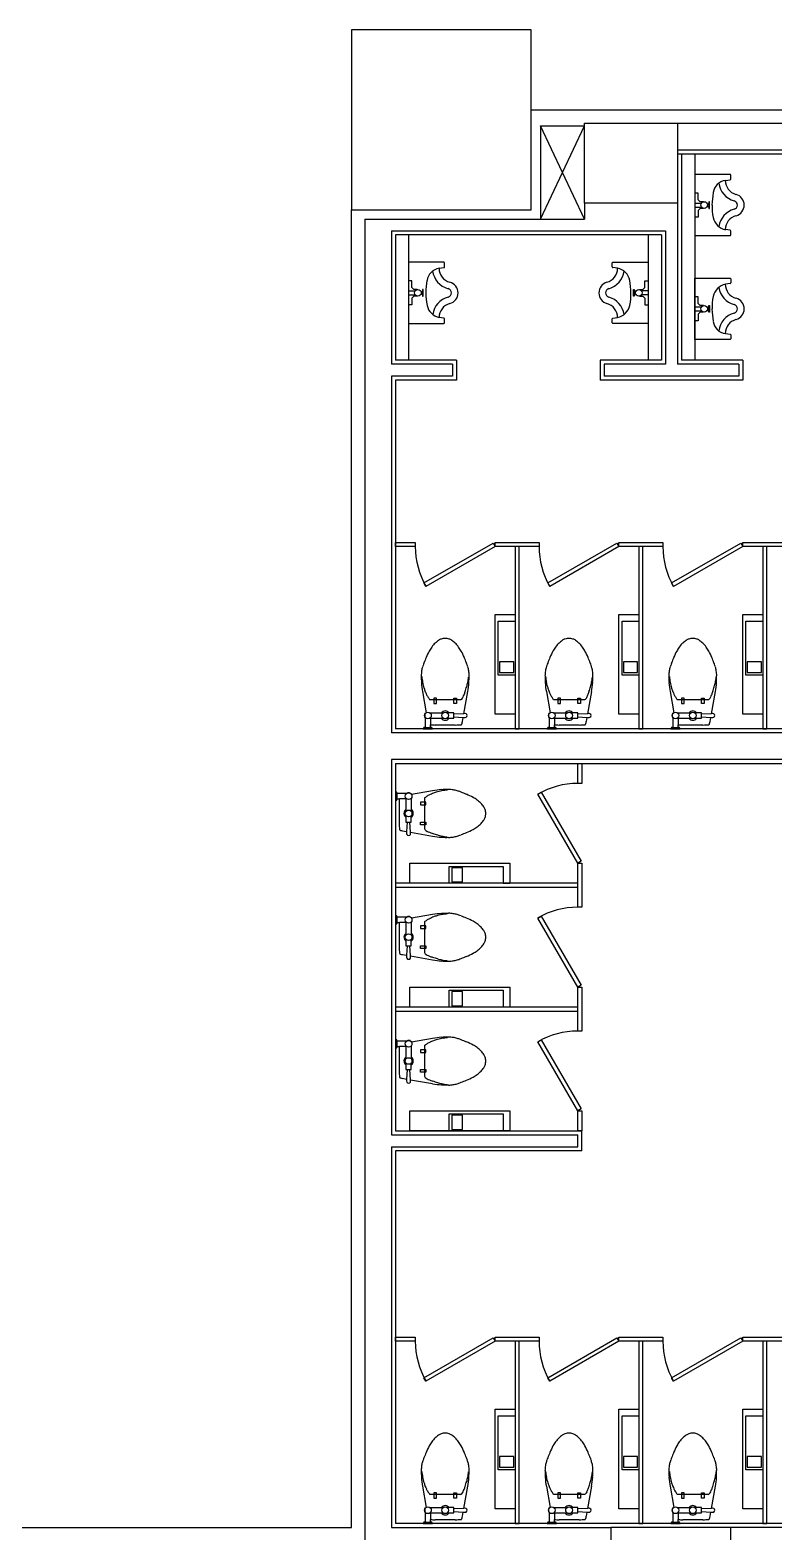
# Model space of a CAD drawing. Header units: millimetres. Extents: x -7718 to 421089, y 87466 to 341395.
# Drawn here: x 118739 to 124328, y 171126 to 182409 of the extents above; entities that cross this region are included whole.
import ezdxf

# ---------------------------------------------------------------- set-up
doc = ezdxf.new("R2010")
doc.units = ezdxf.units.MM
doc.header["$LTSCALE"] = 200
doc.header["$MEASUREMENT"] = 0
doc.layers.add('e-plan', color=9, linetype='CONTINUOUS')

msp = doc.modelspace()

# ---------------------------------------------------------------- linework, layer by layer
at = {"layer": 'e-plan'}
for p, q in [((121153, 182409), (121153, 181059)), ((122503, 182409), (121153, 182409)), ((122503, 181059), (122503, 182409)), ((122503, 181809), (132113, 181809)), ((122573, 181689), (122903, 181689)), ((122573, 181689), (122573, 180989)), ((122573, 180989), (122903, 181689)), ((122903, 180989), (122573, 181689)), ((123603, 181709), (130423, 181709)), ((123603, 181509), (125783, 181509)), ((123603, 181479), (125753, 181479)), ((123633, 181479), (123633, 179929)), ((123733, 181324), (123733, 180864)), ((123998, 181324), (123733, 181324)), ((124003, 181289), (124003, 181319)), ((123963, 181279), (123998, 181284)), ((122903, 181109), (122903, 180989)), ((123603, 181109), (123603, 179899)), ((123758, 181184), (123733, 181184)), ((123733, 181109), (123783, 181109)), ((123758, 181134), (123758, 181184)), ((123773, 181119), (123758, 181134)), ((123798, 181119), (123773, 181119)), ((123828, 181104), (123838, 181104)), ((123843, 181119), (123838, 181119)), ((123838, 181119), (123838, 181069)), ((123843, 181069), (123843, 181119)), ((121153, 171159), (121153, 181059)), ((121153, 181059), (122503, 181059)), ((121253, 180989), (121253, 170959)), ((121253, 180989), (122903, 180989)), ((123733, 181079), (123783, 181079)), ((123758, 181004), (123733, 181004)), ((123773, 181069), (123758, 181054)), ((123758, 181054), (123758, 181004)), ((123798, 181069), (123773, 181069)), ((123828, 181084), (123838, 181084)), ((123838, 181069), (123843, 181069)), ((121453, 180899), (121453, 179899)), ((121453, 180899), (123513, 180899)), ((121483, 180869), (121483, 179929)), ((123483, 180869), (121483, 180869)), ((123483, 180869), (123483, 179929)), ((123513, 180899), (123513, 179899)), ((123733, 180864), (123998, 180864)), ((123998, 180904), (123963, 180909)), ((124003, 180869), (124003, 180899)), ((121583, 180664), (121583, 180204)), ((121848, 180664), (121583, 180664)), ((121853, 180629), (121853, 180659)), ((123113, 180629), (123113, 180659)), ((123118, 180664), (123383, 180664)), ((123383, 180664), (123383, 180204)), ((121608, 180524), (121583, 180524)), ((121608, 180474), (121608, 180524)), ((121813, 180619), (121848, 180624)), ((123153, 180619), (123118, 180624)), ((123358, 180474), (123358, 180524)), ((123358, 180524), (123383, 180524)), ((123733, 180084), (123733, 180544)), ((123733, 180544), (123998, 180544)), ((124003, 180539), (124003, 180509)), ((121583, 180449), (121633, 180449)), ((121583, 180419), (121633, 180419)), ((121623, 180459), (121608, 180474)), ((121623, 180409), (121608, 180394)), ((121648, 180459), (121623, 180459)), ((121648, 180409), (121623, 180409)), ((121678, 180444), (121688, 180444)), ((121678, 180424), (121688, 180424)), ((121693, 180459), (121688, 180459)), ((121688, 180459), (121688, 180409)), ((121688, 180409), (121693, 180409)), ((121693, 180409), (121693, 180459)), ((123273, 180409), (123273, 180459)), ((123273, 180459), (123278, 180459)), ((123278, 180409), (123273, 180409)), ((123278, 180459), (123278, 180409)), ((123288, 180444), (123278, 180444)), ((123288, 180424), (123278, 180424)), ((123318, 180459), (123343, 180459)), ((123318, 180409), (123343, 180409)), ((123383, 180449), (123333, 180449)), ((123383, 180419), (123333, 180419)), ((123343, 180459), (123358, 180474)), ((123343, 180409), (123358, 180394)), ((123998, 180504), (123963, 180499)), ((121608, 180344), (121583, 180344)), ((121608, 180394), (121608, 180344)), ((123358, 180394), (123358, 180344)), ((123358, 180344), (123383, 180344)), ((123758, 180404), (123733, 180404)), ((123733, 180329), (123783, 180329)), ((123733, 180299), (123783, 180299)), ((123758, 180354), (123758, 180404)), ((123773, 180339), (123758, 180354)), ((123798, 180339), (123773, 180339)), ((123828, 180324), (123838, 180324)), ((123828, 180304), (123838, 180304)), ((123838, 180339), (123843, 180339)), ((123838, 180289), (123838, 180339)), ((123843, 180339), (123843, 180289)), ((121583, 180204), (121848, 180204)), ((121848, 180244), (121813, 180249)), ((121853, 180209), (121853, 180239)), ((123113, 180209), (123113, 180239)), ((123118, 180244), (123153, 180249)), ((123383, 180204), (123118, 180204)), ((123758, 180224), (123733, 180224)), ((123773, 180289), (123758, 180274)), ((123758, 180274), (123758, 180224)), ((123798, 180289), (123773, 180289)), ((123843, 180289), (123838, 180289)), ((123998, 180084), (123733, 180084)), ((123963, 180129), (123998, 180124)), ((124003, 180119), (124003, 180089)), ((121913, 179899), (121453, 179899)), ((121943, 179929), (121483, 179929)), ((121913, 179899), (121913, 179809)), ((121943, 179929), (121943, 179779)), ((123483, 179929), (123023, 179929)), ((123023, 179929), (123023, 179779)), ((123513, 179899), (123053, 179899)), ((123053, 179899), (123053, 179809)), ((124063, 179899), (123603, 179899)), ((124093, 179929), (123633, 179929)), ((124063, 179899), (124063, 179809)), ((124093, 179929), (124093, 179779)), ((121453, 179809), (121453, 177129)), ((121913, 179809), (121453, 179809)), ((121483, 179779), (121483, 177159)), ((121943, 179779), (121483, 179779)), ((124093, 179779), (123023, 179779)), ((124063, 179809), (123053, 179809)), ((121483, 178529), (121483, 178559)), ((121483, 178559), (121633, 178559)), ((121633, 178529), (121483, 178529)), ((121633, 178559), (121633, 178529)), ((121698, 178255), (122218, 178555)), ((122233, 178529), (121713, 178229)), ((122218, 178555), (122233, 178529)), ((122233, 178529), (122233, 178559)), ((122233, 178559), (122563, 178559)), ((122563, 178529), (122233, 178529)), ((122413, 178529), (122383, 178529)), ((122383, 178529), (122383, 178018)), ((122413, 177159), (122413, 178529)), ((122563, 178559), (122563, 178529)), ((122628, 178255), (123148, 178555)), ((123163, 178529), (122643, 178229)), ((123148, 178555), (123163, 178529)), ((123163, 178529), (123163, 178559)), ((123163, 178559), (123493, 178559)), ((123493, 178529), (123163, 178529)), ((123343, 178529), (123313, 178529)), ((123313, 178529), (123313, 178018)), ((123343, 177159), (123343, 178529)), ((123493, 178559), (123493, 178529)), ((123558, 178255), (124078, 178555)), ((124093, 178529), (123573, 178229)), ((124078, 178555), (124093, 178529)), ((124093, 178529), (124093, 178559)), ((124093, 178559), (124423, 178559)), ((124423, 178529), (124093, 178529)), ((124273, 178529), (124243, 178529)), ((124243, 178529), (124243, 178018)), ((124273, 177159), (124273, 178529)), ((121713, 178229), (121698, 178255)), ((122643, 178229), (122628, 178255)), ((123573, 178229), (123558, 178255)), ((122233, 177269), (122233, 178019)), ((122233, 178019), (122383, 178019)), ((122256, 177969), (122383, 177969)), ((122256, 177563), (122256, 177969)), ((122383, 178019), (122383, 177269)), ((122383, 178018), (122383, 178018)), ((122383, 178018), (122383, 177968)), ((122383, 177969), (122383, 177563)), ((122383, 177968), (122383, 177968)), ((122383, 177968), (122383, 177562)), ((123163, 177269), (123163, 178019)), ((123163, 178019), (123313, 178019)), ((123186, 177969), (123313, 177969)), ((123186, 177563), (123186, 177969)), ((123313, 178019), (123313, 177269)), ((123313, 178018), (123313, 178018)), ((123313, 178018), (123313, 177968)), ((123313, 177969), (123313, 177563)), ((123313, 177968), (123313, 177968)), ((123313, 177968), (123313, 177562)), ((124093, 177269), (124093, 178019)), ((124093, 178019), (124243, 178019)), ((124116, 177969), (124243, 177969)), ((124116, 177563), (124116, 177969)), ((124243, 178019), (124243, 177269)), ((124243, 178018), (124243, 178018)), ((124243, 178018), (124243, 177968)), ((124243, 177969), (124243, 177563)), ((124243, 177968), (124243, 177968)), ((124243, 177968), (124243, 177562)), ((122373, 177663), (122266, 177663)), ((122266, 177663), (122266, 177583)), ((122373, 177583), (122373, 177663)), ((123303, 177663), (123196, 177663)), ((123196, 177663), (123196, 177583)), ((123303, 177583), (123303, 177663)), ((124233, 177663), (124126, 177663)), ((124126, 177663), (124126, 177583)), ((124233, 177583), (124233, 177663)), ((122383, 177563), (122256, 177563)), ((122266, 177583), (122373, 177583)), ((122383, 177562), (122383, 177159)), ((123313, 177563), (123186, 177563)), ((123196, 177583), (123303, 177583)), ((123313, 177562), (123313, 177159)), ((124243, 177563), (124116, 177563)), ((124126, 177583), (124233, 177583)), ((124243, 177562), (124243, 177159)), ((121688, 177439), (121715, 177280)), ((121743, 177379), (121858, 177379)), ((121793, 177389), (121773, 177389)), ((121773, 177389), (121773, 177349)), ((121793, 177349), (121793, 177389)), ((121858, 177379), (121973, 177379)), ((121923, 177349), (121923, 177389)), ((121923, 177389), (121943, 177389)), ((121943, 177389), (121943, 177349)), ((121998, 177273), (122028, 177439)), ((122618, 177439), (122645, 177280)), ((122673, 177379), (122788, 177379)), ((122723, 177389), (122703, 177389)), ((122703, 177389), (122703, 177349)), ((122723, 177349), (122723, 177389)), ((122788, 177379), (122903, 177379)), ((122853, 177349), (122853, 177389)), ((122853, 177389), (122873, 177389)), ((122873, 177389), (122873, 177349)), ((122928, 177273), (122958, 177439)), ((123548, 177439), (123575, 177280)), ((123603, 177379), (123718, 177379)), ((123653, 177389), (123633, 177389)), ((123633, 177389), (123633, 177349)), ((123653, 177349), (123653, 177389)), ((123718, 177379), (123833, 177379)), ((123783, 177349), (123783, 177389)), ((123783, 177389), (123803, 177389)), ((123803, 177389), (123803, 177349)), ((123858, 177273), (123888, 177439)), ((121743, 177279), (121843, 177279)), ((121773, 177349), (121793, 177349)), ((121923, 177279), (121873, 177279)), ((121943, 177349), (121923, 177349)), ((121923, 177239), (121923, 177279)), ((121998, 177273), (121923, 177269)), ((121923, 177249), (121993, 177244)), ((122008, 177274), (121998, 177273)), ((122383, 177269), (122233, 177269)), ((122673, 177279), (122773, 177279)), ((122703, 177349), (122723, 177349)), ((122853, 177279), (122803, 177279)), ((122873, 177349), (122853, 177349)), ((122853, 177239), (122853, 177279)), ((122928, 177273), (122853, 177269)), ((122853, 177249), (122923, 177244)), ((122938, 177274), (122928, 177273)), ((123313, 177269), (123163, 177269)), ((123603, 177279), (123703, 177279)), ((123633, 177349), (123653, 177349)), ((123783, 177279), (123733, 177279)), ((123803, 177349), (123783, 177349)), ((123783, 177239), (123783, 177279)), ((123858, 177273), (123783, 177269)), ((123783, 177249), (123853, 177244)), ((123868, 177274), (123858, 177273)), ((124243, 177269), (124093, 177269)), ((125173, 177159), (121483, 177159)), ((121698, 177169), (121693, 177159)), ((121693, 177159), (121763, 177159)), ((121708, 177169), (121698, 177169)), ((121708, 177244), (121708, 177169)), ((121708, 177169), (121748, 177169)), ((121743, 177239), (121843, 177239)), ((121748, 177244), (121748, 177190)), ((121748, 177169), (121748, 177190)), ((121758, 177169), (121748, 177169)), ((121763, 177159), (121758, 177169)), ((121783, 177189), (121858, 177189)), ((121858, 177189), (121933, 177189)), ((121873, 177239), (121923, 177239)), ((121988, 177214), (121993, 177244)), ((121993, 177244), (122008, 177244)), ((122383, 177159), (122413, 177159)), ((122628, 177169), (122623, 177159)), ((122623, 177159), (122693, 177159)), ((122638, 177169), (122628, 177169)), ((122638, 177244), (122638, 177169)), ((122638, 177169), (122678, 177169)), ((122673, 177239), (122773, 177239)), ((122678, 177244), (122678, 177190)), ((122678, 177169), (122678, 177190)), ((122688, 177169), (122678, 177169)), ((122693, 177159), (122688, 177169)), ((122713, 177189), (122788, 177189)), ((122788, 177189), (122863, 177189)), ((122803, 177239), (122853, 177239)), ((122918, 177214), (122923, 177244)), ((122923, 177244), (122938, 177244)), ((123313, 177159), (123343, 177159)), ((123558, 177169), (123553, 177159)), ((123553, 177159), (123623, 177159)), ((123568, 177169), (123558, 177169)), ((123568, 177244), (123568, 177169)), ((123568, 177169), (123608, 177169)), ((123603, 177239), (123703, 177239)), ((123608, 177244), (123608, 177190)), ((123608, 177169), (123608, 177190)), ((123618, 177169), (123608, 177169)), ((123623, 177159), (123618, 177169)), ((123643, 177189), (123718, 177189)), ((123718, 177189), (123793, 177189)), ((123733, 177239), (123783, 177239)), ((123848, 177214), (123853, 177244)), ((123853, 177244), (123868, 177244)), ((124243, 177159), (124273, 177159)), ((125203, 177129), (121453, 177129)), ((121453, 176929), (121453, 174109)), ((125813, 176929), (121453, 176929)), ((121483, 176899), (121483, 174139)), ((121483, 176899), (125783, 176899)), ((122853, 176749), (122853, 176899)), ((122853, 176899), (122883, 176899)), ((122883, 176899), (122883, 176749)), ((121483, 176689), (121483, 176619)), ((121493, 176684), (121483, 176689)), ((121763, 176694), (121604, 176666)), ((122883, 176749), (122853, 176749)), ((121483, 176619), (121493, 176624)), ((121493, 176674), (121493, 176684)), ((121493, 176674), (121493, 176634)), ((121568, 176674), (121493, 176674)), ((121493, 176624), (121493, 176634)), ((121493, 176634), (121514, 176634)), ((121513, 176599), (121513, 176524)), ((121568, 176634), (121514, 176634)), ((121563, 176639), (121563, 176539)), ((121603, 176639), (121603, 176539)), ((121713, 176609), (121673, 176609)), ((121673, 176609), (121673, 176589)), ((121673, 176589), (121713, 176589)), ((121703, 176639), (121703, 176524)), ((121713, 176589), (121713, 176609)), ((122553, 176668), (122579, 176683)), ((122853, 176149), (122553, 176668)), ((122579, 176683), (122879, 176164)), ((121513, 176524), (121513, 176449)), ((121563, 176509), (121563, 176459)), ((121563, 176459), (121603, 176459)), ((121573, 176459), (121568, 176388)), ((121597, 176383), (121593, 176459)), ((121603, 176459), (121603, 176509)), ((121673, 176459), (121713, 176459)), ((121673, 176439), (121673, 176459)), ((121703, 176524), (121703, 176409)), ((121713, 176459), (121713, 176439)), ((121538, 176394), (121568, 176388)), ((121568, 176388), (121568, 176374)), ((121598, 176374), (121597, 176383)), ((121597, 176383), (121763, 176354)), ((121713, 176439), (121673, 176439)), ((121593, 175999), (121593, 176149)), ((121593, 176149), (122343, 176149)), ((121887, 175999), (121887, 176126)), ((121887, 176126), (122293, 176126)), ((122293, 176126), (122293, 175999)), ((122343, 176149), (122343, 175999)), ((122879, 176164), (122853, 176149)), ((122853, 175819), (122853, 176149)), ((122853, 176149), (122883, 176149)), ((122883, 176149), (122883, 175819)), ((121987, 176116), (121907, 176116)), ((121907, 176116), (121907, 176009)), ((121907, 176009), (121987, 176009)), ((121987, 176009), (121987, 176116)), ((121886, 175999), (121483, 175999)), ((121483, 175999), (121483, 175969)), ((121483, 175969), (122853, 175969)), ((122343, 175999), (121593, 175999)), ((122292, 175998), (121886, 175999)), ((122293, 175999), (121887, 175999)), ((122342, 175998), (122292, 175998)), ((122292, 175998), (122292, 175998)), ((122853, 175999), (122342, 175999)), ((122342, 175999), (122342, 175998)), ((122853, 175969), (122853, 175999)), ((122883, 175819), (122853, 175819)), ((121483, 175759), (121483, 175689)), ((121493, 175754), (121483, 175759)), ((121483, 175689), (121493, 175694)), ((121493, 175744), (121493, 175754)), ((121493, 175744), (121493, 175704)), ((121568, 175744), (121493, 175744)), ((121493, 175694), (121493, 175704)), ((121493, 175704), (121514, 175704)), ((121513, 175669), (121513, 175594)), ((121568, 175704), (121514, 175704)), ((121563, 175709), (121563, 175609)), ((121603, 175709), (121603, 175609)), ((121763, 175764), (121604, 175736)), ((121713, 175679), (121673, 175679)), ((121673, 175679), (121673, 175659)), ((121703, 175709), (121703, 175594)), ((121713, 175659), (121713, 175679)), ((122553, 175738), (122579, 175753)), ((122853, 175219), (122553, 175738)), ((122579, 175753), (122879, 175234)), ((121513, 175594), (121513, 175519)), ((121563, 175579), (121563, 175529)), ((121603, 175529), (121603, 175579)), ((121673, 175659), (121713, 175659)), ((121703, 175594), (121703, 175479)), ((121538, 175464), (121568, 175458)), ((121563, 175529), (121603, 175529)), ((121573, 175529), (121568, 175458)), ((121568, 175458), (121568, 175444)), ((121597, 175453), (121593, 175529)), ((121598, 175444), (121597, 175453)), ((121597, 175453), (121763, 175424)), ((121673, 175529), (121713, 175529)), ((121673, 175509), (121673, 175529)), ((121713, 175509), (121673, 175509)), ((121713, 175529), (121713, 175509)), ((121593, 175069), (121593, 175219)), ((121593, 175219), (122343, 175219)), ((122343, 175219), (122343, 175069)), ((122879, 175234), (122853, 175219)), ((122853, 174889), (122853, 175219)), ((122853, 175219), (122883, 175219)), ((122883, 175219), (122883, 174889)), ((121887, 175069), (121887, 175196)), ((121887, 175196), (122293, 175196)), ((121987, 175186), (121907, 175186)), ((121907, 175186), (121907, 175079)), ((121987, 175079), (121987, 175186)), ((122293, 175196), (122293, 175069)), ((121886, 175069), (121483, 175069)), ((121483, 175069), (121483, 175039)), ((121483, 175039), (122853, 175039)), ((122343, 175069), (121593, 175069)), ((122292, 175068), (121886, 175069)), ((122293, 175069), (121887, 175069)), ((121907, 175079), (121987, 175079)), ((122342, 175068), (122292, 175068)), ((122292, 175068), (122292, 175068)), ((122853, 175069), (122342, 175069)), ((122342, 175069), (122342, 175068)), ((122853, 175039), (122853, 175069)), ((122883, 174889), (122853, 174889)), ((121483, 174829), (121483, 174759)), ((121493, 174824), (121483, 174829)), ((121493, 174814), (121493, 174824)), ((121493, 174814), (121493, 174774)), ((121568, 174814), (121493, 174814)), ((121493, 174764), (121493, 174774)), ((121493, 174774), (121514, 174774)), ((121568, 174774), (121514, 174774)), ((121563, 174779), (121563, 174679)), ((121603, 174779), (121603, 174679)), ((121763, 174834), (121604, 174806)), ((121703, 174779), (121703, 174664)), ((122553, 174808), (122579, 174823)), ((122853, 174289), (122553, 174808)), ((122579, 174823), (122879, 174304)), ((121483, 174759), (121493, 174764)), ((121513, 174739), (121513, 174664)), ((121513, 174664), (121513, 174589)), ((121713, 174749), (121673, 174749)), ((121673, 174749), (121673, 174729)), ((121673, 174729), (121713, 174729)), ((121703, 174664), (121703, 174549)), ((121713, 174729), (121713, 174749)), ((121563, 174649), (121563, 174599)), ((121563, 174599), (121603, 174599)), ((121573, 174599), (121568, 174528)), ((121597, 174523), (121593, 174599)), ((121603, 174599), (121603, 174649)), ((121673, 174599), (121713, 174599)), ((121673, 174579), (121673, 174599)), ((121713, 174579), (121673, 174579)), ((121713, 174599), (121713, 174579)), ((121538, 174534), (121568, 174528)), ((121568, 174528), (121568, 174514)), ((121598, 174514), (121597, 174523)), ((121597, 174523), (121763, 174494)), ((121593, 174139), (121593, 174289)), ((121593, 174289), (122343, 174289)), ((121887, 174139), (121887, 174266)), ((121887, 174266), (122293, 174266)), ((121987, 174256), (121907, 174256)), ((121907, 174256), (121907, 174149)), ((121987, 174149), (121987, 174256)), ((122293, 174266), (122293, 174139)), ((122343, 174289), (122343, 174139)), ((122879, 174304), (122853, 174289)), ((122853, 174139), (122853, 174289)), ((122853, 174289), (122883, 174289)), ((122883, 174289), (122883, 174139)), ((121453, 174109), (122853, 174109)), ((121483, 174139), (122883, 174139)), ((122343, 174139), (121593, 174139)), ((122293, 174139), (121887, 174139)), ((121907, 174149), (121987, 174149)), ((122883, 174139), (122853, 174139)), ((122853, 174019), (122853, 174109)), ((122883, 173989), (122883, 174139)), ((121453, 174019), (121453, 171159)), ((121453, 174019), (122853, 174019)), ((121483, 173989), (121483, 171189)), ((122883, 173989), (121483, 173989)), ((121483, 172559), (121483, 172589)), ((121483, 172589), (121633, 172589)), ((121633, 172559), (121483, 172559)), ((121633, 172589), (121633, 172559)), ((121698, 172285), (122218, 172585)), ((122233, 172559), (121713, 172259)), ((122218, 172585), (122233, 172559)), ((122233, 172559), (122233, 172589)), ((122233, 172589), (122563, 172589)), ((122563, 172559), (122233, 172559)), ((122413, 172559), (122383, 172559)), ((122383, 172559), (122383, 172048)), ((122413, 171189), (122413, 172559)), ((122563, 172589), (122563, 172559)), ((122628, 172285), (123148, 172585)), ((123163, 172559), (122643, 172259)), ((123148, 172585), (123163, 172559)), ((123163, 172559), (123163, 172589)), ((123163, 172589), (123493, 172589)), ((123493, 172559), (123163, 172559)), ((123343, 172559), (123313, 172559)), ((123313, 172559), (123313, 172048)), ((123343, 171189), (123343, 172559)), ((123493, 172589), (123493, 172559)), ((123558, 172285), (124078, 172585)), ((124093, 172559), (123573, 172259)), ((124078, 172585), (124093, 172559)), ((124093, 172559), (124093, 172589)), ((124093, 172589), (124423, 172589)), ((124423, 172559), (124093, 172559)), ((124273, 172559), (124243, 172559)), ((124243, 172559), (124243, 172048)), ((124273, 171189), (124273, 172559)), ((121713, 172259), (121698, 172285)), ((122643, 172259), (122628, 172285)), ((123573, 172259), (123558, 172285)), ((122233, 171299), (122233, 172049)), ((122233, 172049), (122383, 172049)), ((122256, 171999), (122383, 171999)), ((122256, 171593), (122256, 171999)), ((122383, 172049), (122383, 171299)), ((122383, 172048), (122383, 172048)), ((122383, 172048), (122383, 171998)), ((122383, 171999), (122383, 171593)), ((122383, 171998), (122383, 171998)), ((122383, 171998), (122383, 171592)), ((123163, 171299), (123163, 172049)), ((123163, 172049), (123313, 172049)), ((123186, 171999), (123313, 171999)), ((123186, 171593), (123186, 171999)), ((123313, 172049), (123313, 171299)), ((123313, 172048), (123313, 172048)), ((123313, 172048), (123313, 171998)), ((123313, 171999), (123313, 171593)), ((123313, 171998), (123313, 171998)), ((123313, 171998), (123313, 171592)), ((124093, 171299), (124093, 172049)), ((124093, 172049), (124243, 172049)), ((124116, 171999), (124243, 171999)), ((124116, 171593), (124116, 171999)), ((124243, 172049), (124243, 171299)), ((124243, 172048), (124243, 172048)), ((124243, 172048), (124243, 171998)), ((124243, 171999), (124243, 171593)), ((124243, 171998), (124243, 171998)), ((124243, 171998), (124243, 171592)), ((122373, 171693), (122266, 171693)), ((122266, 171693), (122266, 171613)), ((122266, 171613), (122373, 171613)), ((122373, 171613), (122373, 171693)), ((123303, 171693), (123196, 171693)), ((123196, 171693), (123196, 171613)), ((123196, 171613), (123303, 171613)), ((123303, 171613), (123303, 171693)), ((124233, 171693), (124126, 171693)), ((124126, 171693), (124126, 171613)), ((124126, 171613), (124233, 171613)), ((124233, 171613), (124233, 171693)), ((122383, 171593), (122256, 171593)), ((122383, 171592), (122383, 171189)), ((123313, 171593), (123186, 171593)), ((123313, 171592), (123313, 171189)), ((124243, 171593), (124116, 171593)), ((124243, 171592), (124243, 171189)), ((121688, 171469), (121715, 171310)), ((121743, 171409), (121858, 171409)), ((121793, 171419), (121773, 171419)), ((121773, 171419), (121773, 171379)), ((121793, 171379), (121793, 171419)), ((121858, 171409), (121973, 171409)), ((121923, 171379), (121923, 171419)), ((121923, 171419), (121943, 171419)), ((121943, 171419), (121943, 171379)), ((121998, 171303), (122028, 171469)), ((122618, 171469), (122645, 171310)), ((122673, 171409), (122788, 171409)), ((122723, 171419), (122703, 171419)), ((122703, 171419), (122703, 171379)), ((122723, 171379), (122723, 171419)), ((122788, 171409), (122903, 171409)), ((122853, 171379), (122853, 171419)), ((122853, 171419), (122873, 171419)), ((122873, 171419), (122873, 171379)), ((122928, 171303), (122958, 171469)), ((123548, 171469), (123575, 171310)), ((123603, 171409), (123718, 171409)), ((123653, 171419), (123633, 171419)), ((123633, 171419), (123633, 171379)), ((123653, 171379), (123653, 171419)), ((123718, 171409), (123833, 171409)), ((123783, 171379), (123783, 171419)), ((123783, 171419), (123803, 171419)), ((123803, 171419), (123803, 171379)), ((123858, 171303), (123888, 171469)), ((121708, 171274), (121708, 171199)), ((121743, 171309), (121843, 171309)), ((121743, 171269), (121843, 171269)), ((121748, 171274), (121748, 171220)), ((121773, 171379), (121793, 171379)), ((121923, 171309), (121873, 171309)), ((121873, 171269), (121923, 171269)), ((121943, 171379), (121923, 171379)), ((121923, 171269), (121923, 171309)), ((121998, 171303), (121923, 171299)), ((121923, 171279), (121993, 171274)), ((121988, 171244), (121993, 171274)), ((121993, 171274), (122008, 171274)), ((122008, 171304), (121998, 171303)), ((122383, 171299), (122233, 171299)), ((122638, 171274), (122638, 171199)), ((122673, 171309), (122773, 171309)), ((122673, 171269), (122773, 171269)), ((122678, 171274), (122678, 171220)), ((122703, 171379), (122723, 171379)), ((122853, 171309), (122803, 171309)), ((122803, 171269), (122853, 171269)), ((122873, 171379), (122853, 171379)), ((122853, 171269), (122853, 171309)), ((122928, 171303), (122853, 171299)), ((122853, 171279), (122923, 171274)), ((122918, 171244), (122923, 171274)), ((122923, 171274), (122938, 171274)), ((122938, 171304), (122928, 171303)), ((123313, 171299), (123163, 171299)), ((123568, 171274), (123568, 171199)), ((123603, 171309), (123703, 171309)), ((123603, 171269), (123703, 171269)), ((123608, 171274), (123608, 171220)), ((123633, 171379), (123653, 171379)), ((123783, 171309), (123733, 171309)), ((123733, 171269), (123783, 171269)), ((123803, 171379), (123783, 171379)), ((123783, 171269), (123783, 171309)), ((123858, 171303), (123783, 171299)), ((123783, 171279), (123853, 171274)), ((123848, 171244), (123853, 171274)), ((123853, 171274), (123868, 171274)), ((123868, 171304), (123858, 171303)), ((124243, 171299), (124093, 171299)), ((116003, 171159), (121153, 171159)), ((121453, 171159), (123103, 171159)), ((128123, 171189), (121483, 171189)), ((121698, 171199), (121693, 171189)), ((121693, 171189), (121763, 171189)), ((121708, 171199), (121698, 171199)), ((121708, 171199), (121748, 171199)), ((121748, 171199), (121748, 171220)), ((121758, 171199), (121748, 171199)), ((121763, 171189), (121758, 171199)), ((121783, 171219), (121858, 171219)), ((121858, 171219), (121933, 171219)), ((122383, 171189), (122413, 171189)), ((122628, 171199), (122623, 171189)), ((122623, 171189), (122693, 171189)), ((122638, 171199), (122628, 171199)), ((122638, 171199), (122678, 171199)), ((122678, 171199), (122678, 171220)), ((122688, 171199), (122678, 171199)), ((122693, 171189), (122688, 171199)), ((122713, 171219), (122788, 171219)), ((122788, 171219), (122863, 171219)), ((124003, 171159), (123103, 171159)), ((123103, 171159), (123103, 170459)), ((123313, 171189), (123343, 171189)), ((123558, 171199), (123553, 171189)), ((123553, 171189), (123623, 171189)), ((123568, 171199), (123558, 171199)), ((123568, 171199), (123608, 171199)), ((123608, 171199), (123608, 171220)), ((123618, 171199), (123608, 171199)), ((123623, 171189), (123618, 171199)), ((123643, 171219), (123718, 171219)), ((123718, 171219), (123793, 171219)), ((128153, 171159), (124003, 171159)), ((124003, 170459), (124003, 171159)), ((124243, 171189), (124273, 171189))]:
    msp.add_line(p, q, dxfattribs=at)
at = {"layer": 'e-plan', "ltscale": 0.5}
for p, q in [((122903, 181709), (123603, 181709)), ((122903, 181109), (122903, 181709)), ((123603, 181709), (123603, 181109)), ((123603, 181109), (122903, 181109))]:
    msp.add_line(p, q, dxfattribs=at)
at = {"layer": 'e-plan', "ltscale": 400}
for p, q in [((123733, 181479), (123733, 179929)), ((121583, 180869), (121583, 179929)), ((123383, 180869), (123383, 179929))]:
    msp.add_line(p, q, dxfattribs=at)
at = {"layer": 'e-plan'}
for centre in [(123803, 181094), (121653, 180434), (123313, 180434), (123803, 180314), (121728, 177259), (121858, 177259), (122658, 177259), (122788, 177259), (123588, 177259), (123718, 177259), (121583, 176654), (121583, 176524), (121583, 175724), (121583, 175594), (121583, 174794), (121583, 174664), (121728, 171289), (121858, 171289), (122658, 171289), (122788, 171289), (123588, 171289), (123718, 171289)]:
    msp.add_circle(centre, 25, dxfattribs=at)
for centre, radius, start, end in [((123998, 181319), 5, 0, 90), ((123978, 181172), 108, 98.1301, 171.923), ((124071, 181279), 159, 187.2203, 254.6079), ((124071, 181279), 109, 180, 254.6079), ((123998, 181289), 5, 270, 0), ((124214, 181079), 352, 177.5847, 192.9076), ((124812, 181054), 951, 171.923, 177.5847), ((124021, 181094), 33, 285.3921, 74.6079), ((124021, 181094), 83, 285.3921, 74.6079), ((123990, 181027), 122, 192.9076, 257.0393), ((124071, 180909), 159, 105.3921, 171.6019), ((124071, 180909), 109, 105.3921, 180), ((123997, 180898), 5.89, 8.1301, 81.8699), ((123998, 180869), 5, 270, 0), ((121848, 180659), 5, 0, 90), ((123118, 180659), 5, 90, 180), ((122662, 180394), 951, 171.923, 177.5847), ((121828, 180512), 108, 98.1301, 171.923), ((121921, 180619), 159, 187.2203, 254.6079), ((121921, 180619), 109, 180, 254.6079), ((121848, 180629), 5, 270, 0), ((123044, 180619), 109, 285.3921, 0), ((123044, 180619), 159, 285.3921, 352.7797), ((123118, 180629), 5, 180, 270), ((123137, 180512), 108, 8.077, 81.8699), ((122303, 180394), 951, 2.4153, 8.077), ((123998, 180539), 5, 0, 90), ((122064, 180419), 352, 177.5847, 192.9076), ((121871, 180434), 33, 285.3921, 74.6079), ((121871, 180434), 83, 285.3921, 74.6079), ((123095, 180434), 83, 105.3921, 254.6079), ((123095, 180434), 33, 105.3921, 254.6079), ((122901, 180419), 352, 347.0924, 2.4153), ((123990, 180380), 122, 102.9607, 167.0924), ((124071, 180499), 159, 188.3981, 254.6079), ((124071, 180499), 109, 180, 254.6079), ((123997, 180509), 5.89, 278.1301, 351.8699), ((121840, 180367), 122, 192.9076, 257.0393), ((121921, 180249), 159, 105.3921, 171.6019), ((121921, 180249), 109, 105.3921, 180), ((123044, 180249), 109, 0, 74.6079), ((123044, 180249), 159, 8.3981, 74.6079), ((123125, 180367), 122, 282.9607, 347.0924), ((124214, 180328), 352, 167.0924, 182.4153), ((124812, 180354), 951, 182.4153, 188.077), ((124021, 180314), 33, 285.3921, 74.6079), ((124021, 180314), 83, 285.3921, 74.6079), ((121847, 180238), 5.89, 8.1301, 81.8699), ((121848, 180209), 5, 270, 0), ((123118, 180238), 5.89, 98.1301, 171.8699), ((123118, 180209), 5, 180, 270), ((123978, 180235), 108, 188.077, 261.8699), ((124071, 180129), 159, 105.3921, 172.7797), ((124071, 180129), 109, 105.3921, 180), ((123998, 180119), 5, 0, 90), ((123998, 180089), 5, 270, 0), ((122233, 178529), 600, 180, 210), ((123163, 178529), 600, 180, 210), ((124093, 178529), 600, 180, 210), ((121899, 177686), 165, 123.6901, 134.7808), ((121853, 177755), 82.6, 107.9901, 123.6901), ((121861, 177731), 108, 99.4623, 107.9901), ((121858, 177751), 87.7, 90, 99.4623), ((121858, 177751), 87.7, 80.5377, 90), ((121854, 177731), 108, 72.0099, 80.5377), ((121862, 177755), 82.6, 56.3099, 72.0099), ((121816, 177686), 165, 45.2192, 56.3099), ((122829, 177686), 165, 123.6901, 134.7808), ((122783, 177755), 82.6, 107.9901, 123.6901), ((122791, 177731), 108, 99.4623, 107.9901), ((122788, 177751), 87.7, 90, 99.4623), ((122788, 177751), 87.7, 80.5377, 90), ((122784, 177731), 108, 72.0099, 80.5377), ((122792, 177755), 82.6, 56.3099, 72.0099), ((122746, 177686), 165, 45.2192, 56.3099), ((123759, 177686), 165, 123.6901, 134.7808), ((123713, 177755), 82.6, 107.9901, 123.6901), ((123721, 177731), 108, 99.4623, 107.9901), ((123718, 177751), 87.7, 90, 99.4623), ((123718, 177751), 87.7, 80.5377, 90), ((123714, 177731), 108, 72.0099, 80.5377), ((123722, 177755), 82.6, 56.3099, 72.0099), ((123676, 177686), 165, 45.2192, 56.3099), ((122524, 177334), 887, 152.4927, 156.0375), ((121930, 177643), 217, 143.1301, 152.4927), ((121975, 177610), 273, 134.7808, 143.1301), ((121740, 177610), 273, 36.8699, 45.2192), ((121785, 177643), 217, 27.5073, 36.8699), ((121191, 177334), 887, 23.9625, 27.5073), ((123454, 177334), 887, 152.4927, 156.0375), ((122860, 177643), 217, 143.1301, 152.4927), ((122905, 177610), 273, 134.7808, 143.1301), ((122670, 177610), 273, 36.8699, 45.2192), ((122715, 177643), 217, 27.5073, 36.8699), ((122121, 177334), 887, 23.9625, 27.5073), ((124384, 177334), 887, 152.4927, 156.0375), ((123790, 177643), 217, 143.1301, 152.4927), ((123835, 177610), 273, 134.7808, 143.1301), ((123600, 177610), 273, 36.8699, 45.2192), ((123645, 177643), 217, 27.5073, 36.8699), ((123051, 177334), 887, 23.9625, 27.5073), ((121981, 177548), 304, 171.2538, 178.0277), ((121891, 177562), 213, 163.1639, 171.2538), ((122124, 177492), 456, 161.5651, 163.1639), ((122647, 177317), 1007, 160.4892, 161.5651), ((122228, 177466), 562, 156.0375, 160.4892), ((121487, 177466), 562, 19.5108, 23.9625), ((121069, 177317), 1007, 18.4349, 19.5108), ((121591, 177492), 456, 16.8361, 18.4349), ((121824, 177562), 213, 8.7462, 16.8361), ((121734, 177548), 304, 1.9723, 8.7462), ((122911, 177548), 304, 171.2538, 178.0277), ((122821, 177562), 213, 163.1639, 171.2538), ((123054, 177492), 456, 161.5651, 163.1639), ((123577, 177317), 1007, 160.4892, 161.5651), ((123158, 177466), 562, 156.0375, 160.4892), ((122417, 177466), 562, 19.5108, 23.9625), ((121999, 177317), 1007, 18.4349, 19.5108), ((122521, 177492), 456, 16.8361, 18.4349), ((122754, 177562), 213, 8.7462, 16.8361), ((122664, 177548), 304, 1.9723, 8.7462), ((123841, 177548), 304, 171.2538, 178.0277), ((123751, 177562), 213, 163.1639, 171.2538), ((123984, 177492), 456, 161.5651, 163.1639), ((124507, 177317), 1007, 160.4892, 161.5651), ((124088, 177466), 562, 156.0375, 160.4892), ((123347, 177466), 562, 19.5108, 23.9625), ((122929, 177317), 1007, 18.4349, 19.5108), ((123451, 177492), 456, 16.8361, 18.4349), ((123684, 177562), 213, 8.7462, 16.8361), ((123594, 177548), 304, 1.9723, 8.7462), ((122119, 177543), 441, 178.0277, 184.7636), ((122451, 177571), 775, 184.7636, 189.8466), ((122018, 177577), 337, 184.3987, 191.6565), ((122274, 177630), 599, 191.6565, 195.9454), ((120996, 177768), 1064, 341.9714, 344.0546), ((121223, 177703), 828, 344.0546, 346.4166), ((121790, 177566), 244, 346.4166, 355.6013), ((121264, 177571), 775, 350.1534, 355.2364), ((121596, 177543), 441, 355.2364, 1.9723), ((123049, 177543), 441, 178.0277, 184.7636), ((123381, 177571), 775, 184.7636, 189.8466), ((122948, 177577), 337, 184.3987, 191.6565), ((123204, 177630), 599, 191.6565, 195.9454), ((121926, 177768), 1064, 341.9714, 344.0546), ((122153, 177703), 828, 344.0546, 346.4166), ((122720, 177566), 244, 346.4166, 355.6013), ((122194, 177571), 775, 350.1534, 355.2364), ((122526, 177543), 441, 355.2364, 1.9723), ((123979, 177543), 441, 178.0277, 184.7636), ((124311, 177571), 775, 184.7636, 189.8466), ((123878, 177577), 337, 184.3987, 191.6565), ((124134, 177630), 599, 191.6565, 195.9454), ((122856, 177768), 1064, 341.9714, 344.0546), ((123083, 177703), 828, 344.0546, 346.4166), ((123650, 177566), 244, 346.4166, 355.6013), ((123124, 177571), 775, 350.1534, 355.2364), ((123456, 177543), 441, 355.2364, 1.9723), ((121924, 177529), 234, 195.9454, 202.8053), ((121987, 177556), 303, 202.8053, 206.5651), ((122140, 177633), 475, 206.5651, 209.5675), ((121879, 177485), 174, 209.5675, 216.8699), ((121743, 177382), 3.54, 216.8699, 270), ((121973, 177391), 12.3, 270, 315), ((121943, 177421), 54.8, 315, 335.9278), ((121727, 177517), 291, 335.9278, 339.444), ((121472, 177613), 564, 339.444, 341.9714), ((122854, 177529), 234, 195.9454, 202.8053), ((122917, 177556), 303, 202.8053, 206.5651), ((123070, 177633), 475, 206.5651, 209.5675), ((122809, 177485), 174, 209.5675, 216.8699), ((122673, 177382), 3.54, 216.8699, 270), ((122903, 177391), 12.3, 270, 315), ((122873, 177421), 54.8, 315, 335.9278), ((122657, 177517), 291, 335.9278, 339.444), ((122402, 177613), 564, 339.444, 341.9714), ((123784, 177529), 234, 195.9454, 202.8053), ((123847, 177556), 303, 202.8053, 206.5651), ((124000, 177633), 475, 206.5651, 209.5675), ((123739, 177485), 174, 209.5675, 216.8699), ((123603, 177382), 3.54, 216.8699, 270), ((123833, 177391), 12.3, 270, 315), ((123803, 177421), 54.8, 315, 335.9278), ((123587, 177517), 291, 335.9278, 339.444), ((123332, 177613), 564, 339.444, 341.9714), ((121728, 177259), 25, 118.9372, 216.8699), ((121858, 177259), 35, 34.8499, 145.1501), ((122008, 177259), 15, 266.6335, 93.3665), ((122658, 177259), 25, 118.9372, 216.8699), ((122788, 177259), 35, 34.8499, 145.1501), ((122938, 177259), 15, 266.6335, 93.3665), ((123588, 177259), 25, 118.9372, 216.8699), ((123718, 177259), 35, 34.8499, 145.1501), ((123868, 177259), 15, 266.6335, 93.3665), ((121783, 177651), 463, 265.6617, 270), ((121858, 177259), 35, 214.8499, 325.1501), ((121933, 177651), 463, 270, 275.7106), ((121978, 177196), 5.01, 275.7106, 332.9263), ((121965, 177203), 20, 332.9263, 345.9638), ((121741, 177259), 251, 345.9638, 349.6403), ((122713, 177651), 463, 265.6617, 270), ((122788, 177259), 35, 214.8499, 325.1501), ((122863, 177651), 463, 270, 275.7106), ((122908, 177196), 5.01, 275.7106, 332.9263), ((122895, 177203), 20, 332.9263, 345.9638), ((122671, 177259), 251, 345.9638, 349.6403), ((123643, 177651), 463, 265.6617, 270), ((123718, 177259), 35, 214.8499, 325.1501), ((123793, 177651), 463, 270, 275.7106), ((123838, 177196), 5.01, 275.7106, 332.9263), ((123825, 177203), 20, 332.9263, 345.9638), ((123601, 177259), 251, 345.9638, 349.6403), ((121895, 175930), 775, 94.7636, 99.8466), ((121954, 176107), 599, 101.6565, 105.9454), ((121867, 176262), 441, 88.0277, 94.7636), ((121901, 176363), 337, 94.3987, 101.6565), ((121872, 176400), 304, 81.2538, 88.0277), ((121886, 176490), 213, 73.1639, 81.2538), ((121816, 176257), 456, 71.5651, 73.1639), ((121641, 175735), 1007, 70.4892, 71.5651), ((122853, 176149), 600, 90, 120), ((121975, 176599), 463, 175.6617, 180), ((121583, 176654), 25, 28.9372, 126.8699), ((121706, 176639), 3.54, 126.8699, 180), ((121809, 176502), 174, 119.5675, 126.8699), ((121957, 176241), 475, 116.5651, 119.5675), ((121880, 176394), 303, 112.8053, 116.5651), ((121853, 176458), 234, 105.9454, 112.8053), ((121790, 176153), 562, 66.0375, 70.4892), ((121658, 175857), 887, 62.4927, 66.0375), ((121967, 176451), 217, 53.1301, 62.4927), ((121934, 176406), 273, 44.7808, 53.1301), ((122010, 176482), 165, 33.6901, 44.7808), ((122079, 176528), 82.6, 17.9901, 33.6901), ((121583, 176524), 35, 124.8499, 235.1501), ((121583, 176524), 35, 304.8499, 55.1501), ((122010, 176565), 165, 315.2192, 326.3099), ((122079, 176519), 82.6, 326.3099, 342.0099), ((122055, 176520), 108, 9.4623, 17.9901), ((122055, 176527), 108, 342.0099, 350.5377), ((122075, 176524), 87.7, 360, 9.4623), ((122075, 176524), 87.7, 350.5377, 0), ((121975, 176449), 463, 180, 185.7106), ((121520, 176403), 5.01, 185.7106, 242.9263), ((121527, 176416), 20, 242.9263, 255.9638), ((121583, 176640), 251, 255.9638, 259.6403), ((121583, 176373), 15, 176.6335, 3.3665), ((121715, 176409), 12.3, 180, 225), ((121745, 176439), 54.8, 225, 245.9278), ((121841, 176655), 291, 245.9278, 249.444), ((121937, 176910), 564, 249.444, 251.9714), ((122092, 177386), 1064, 251.9714, 254.0546), ((121895, 177117), 775, 260.1534, 265.2364), ((122027, 177158), 828, 254.0546, 256.4166), ((121890, 176591), 244, 256.4166, 265.6013), ((121872, 176647), 304, 271.9723, 278.7462), ((121886, 176557), 213, 278.7462, 286.8361), ((121816, 176790), 456, 286.8361, 288.4349), ((121641, 177313), 1007, 288.4349, 289.5108), ((121790, 176894), 562, 289.5108, 293.9625), ((121658, 177190), 887, 293.9625, 297.5073), ((121967, 176596), 217, 297.5073, 306.8699), ((121934, 176641), 273, 306.8699, 315.2192), ((121867, 176785), 441, 265.2364, 271.9723), ((122853, 175219), 600, 90, 120), ((121975, 175669), 463, 175.6617, 180), ((121583, 175724), 25, 28.9372, 126.8699), ((121706, 175709), 3.54, 126.8699, 180), ((121809, 175572), 174, 119.5675, 126.8699), ((121957, 175311), 475, 116.5651, 119.5675), ((121880, 175464), 303, 112.8053, 116.5651), ((121895, 175000), 775, 94.7636, 99.8466), ((121853, 175528), 234, 105.9454, 112.8053), ((121954, 175177), 599, 101.6565, 105.9454), ((121867, 175332), 441, 88.0277, 94.7636), ((121901, 175433), 337, 94.3987, 101.6565), ((121872, 175470), 304, 81.2538, 88.0277), ((121886, 175560), 213, 73.1639, 81.2538), ((121816, 175327), 456, 71.5651, 73.1639), ((121641, 174805), 1007, 70.4892, 71.5651), ((121790, 175223), 562, 66.0375, 70.4892), ((121658, 174927), 887, 62.4927, 66.0375), ((121967, 175521), 217, 53.1301, 62.4927), ((121934, 175476), 273, 44.7808, 53.1301), ((122010, 175552), 165, 33.6901, 44.7808), ((121583, 175594), 35, 124.8499, 235.1501), ((121583, 175594), 35, 304.8499, 55.1501), ((122079, 175598), 82.6, 17.9901, 33.6901), ((122079, 175589), 82.6, 326.3099, 342.0099), ((122055, 175590), 108, 9.4623, 17.9901), ((122055, 175597), 108, 342.0099, 350.5377), ((122075, 175594), 87.7, 360, 9.4623), ((122075, 175594), 87.7, 350.5377, 0), ((121975, 175519), 463, 180, 185.7106), ((121520, 175473), 5.01, 185.7106, 242.9263), ((121527, 175486), 20, 242.9263, 255.9638), ((121583, 175710), 251, 255.9638, 259.6403), ((121583, 175443), 15, 176.6335, 3.3665), ((121715, 175479), 12.3, 180, 225), ((121745, 175509), 54.8, 225, 245.9278), ((121841, 175725), 291, 245.9278, 249.444), ((121937, 175980), 564, 249.444, 251.9714), ((122092, 176456), 1064, 251.9714, 254.0546), ((121790, 175964), 562, 289.5108, 293.9625), ((121658, 176260), 887, 293.9625, 297.5073), ((121967, 175666), 217, 297.5073, 306.8699), ((121934, 175711), 273, 306.8699, 315.2192), ((122010, 175635), 165, 315.2192, 326.3099), ((121895, 176187), 775, 260.1534, 265.2364), ((122027, 176228), 828, 254.0546, 256.4166), ((121867, 175855), 441, 265.2364, 271.9723), ((121890, 175661), 244, 256.4166, 265.6013), ((121872, 175717), 304, 271.9723, 278.7462), ((121886, 175627), 213, 278.7462, 286.8361), ((121816, 175860), 456, 286.8361, 288.4349), ((121641, 176383), 1007, 288.4349, 289.5108), ((122853, 174289), 600, 90, 120), ((121975, 174739), 463, 175.6617, 180), ((121583, 174794), 25, 28.9372, 126.8699), ((121706, 174779), 3.54, 126.8699, 180), ((121809, 174642), 174, 119.5675, 126.8699), ((121957, 174381), 475, 116.5651, 119.5675), ((121880, 174534), 303, 112.8053, 116.5651), ((121895, 174070), 775, 94.7636, 99.8466), ((121853, 174598), 234, 105.9454, 112.8053), ((121954, 174247), 599, 101.6565, 105.9454), ((121867, 174402), 441, 88.0277, 94.7636), ((121901, 174503), 337, 94.3987, 101.6565), ((121872, 174540), 304, 81.2538, 88.0277), ((121886, 174630), 213, 73.1639, 81.2538), ((121816, 174397), 456, 71.5651, 73.1639), ((121641, 173875), 1007, 70.4892, 71.5651), ((121790, 174293), 562, 66.0375, 70.4892), ((121658, 173997), 887, 62.4927, 66.0375), ((121967, 174591), 217, 53.1301, 62.4927), ((121583, 174664), 35, 124.8499, 235.1501), ((121583, 174664), 35, 304.8499, 55.1501), ((121934, 174546), 273, 44.7808, 53.1301), ((122010, 174622), 165, 33.6901, 44.7808), ((122079, 174668), 82.6, 17.9901, 33.6901), ((122055, 174660), 108, 9.4623, 17.9901), ((122075, 174664), 87.7, 360, 9.4623), ((122075, 174664), 87.7, 350.5377, 0), ((121975, 174589), 463, 180, 185.7106), ((121520, 174543), 5.01, 185.7106, 242.9263), ((121715, 174549), 12.3, 180, 225), ((121658, 175330), 887, 293.9625, 297.5073), ((121967, 174736), 217, 297.5073, 306.8699), ((121934, 174781), 273, 306.8699, 315.2192), ((122010, 174705), 165, 315.2192, 326.3099), ((122079, 174659), 82.6, 326.3099, 342.0099), ((122055, 174667), 108, 342.0099, 350.5377), ((121527, 174556), 20, 242.9263, 255.9638), ((121583, 174780), 251, 255.9638, 259.6403), ((121583, 174513), 15, 176.6335, 3.3665), ((121745, 174579), 54.8, 225, 245.9278), ((121841, 174795), 291, 245.9278, 249.444), ((121937, 175050), 564, 249.444, 251.9714), ((122092, 175526), 1064, 251.9714, 254.0546), ((121895, 175257), 775, 260.1534, 265.2364), ((122027, 175298), 828, 254.0546, 256.4166), ((121867, 174925), 441, 265.2364, 271.9723), ((121890, 174731), 244, 256.4166, 265.6013), ((121872, 174787), 304, 271.9723, 278.7462), ((121886, 174697), 213, 278.7462, 286.8361), ((121816, 174930), 456, 286.8361, 288.4349), ((121641, 175453), 1007, 288.4349, 289.5108), ((121790, 175034), 562, 289.5108, 293.9625), ((122233, 172559), 600, 180, 210), ((123163, 172559), 600, 180, 210), ((124093, 172559), 600, 180, 210), ((121975, 171640), 273, 134.7808, 143.1301), ((121899, 171716), 165, 123.6901, 134.7808), ((121853, 171785), 82.6, 107.9901, 123.6901), ((121861, 171761), 108, 99.4623, 107.9901), ((121858, 171781), 87.7, 90, 99.4623), ((121858, 171781), 87.7, 80.5377, 90), ((121854, 171761), 108, 72.0099, 80.5377), ((121862, 171785), 82.6, 56.3099, 72.0099), ((121816, 171716), 165, 45.2192, 56.3099), ((121740, 171640), 273, 36.8699, 45.2192), ((122905, 171640), 273, 134.7808, 143.1301), ((122829, 171716), 165, 123.6901, 134.7808), ((122783, 171785), 82.6, 107.9901, 123.6901), ((122791, 171761), 108, 99.4623, 107.9901), ((122788, 171781), 87.7, 90, 99.4623), ((122788, 171781), 87.7, 80.5377, 90), ((122784, 171761), 108, 72.0099, 80.5377), ((122792, 171785), 82.6, 56.3099, 72.0099), ((122746, 171716), 165, 45.2192, 56.3099), ((122670, 171640), 273, 36.8699, 45.2192), ((123835, 171640), 273, 134.7808, 143.1301), ((123759, 171716), 165, 123.6901, 134.7808), ((123713, 171785), 82.6, 107.9901, 123.6901), ((123721, 171761), 108, 99.4623, 107.9901), ((123718, 171781), 87.7, 90, 99.4623), ((123718, 171781), 87.7, 80.5377, 90), ((123714, 171761), 108, 72.0099, 80.5377), ((123722, 171785), 82.6, 56.3099, 72.0099), ((123676, 171716), 165, 45.2192, 56.3099), ((123600, 171640), 273, 36.8699, 45.2192), ((122228, 171496), 562, 156.0375, 160.4892), ((122524, 171364), 887, 152.4927, 156.0375), ((121930, 171673), 217, 143.1301, 152.4927), ((121785, 171673), 217, 27.5073, 36.8699), ((121191, 171364), 887, 23.9625, 27.5073), ((121487, 171496), 562, 19.5108, 23.9625), ((123158, 171496), 562, 156.0375, 160.4892), ((123454, 171364), 887, 152.4927, 156.0375), ((122860, 171673), 217, 143.1301, 152.4927), ((122715, 171673), 217, 27.5073, 36.8699), ((122121, 171364), 887, 23.9625, 27.5073), ((122417, 171496), 562, 19.5108, 23.9625), ((124088, 171496), 562, 156.0375, 160.4892), ((124384, 171364), 887, 152.4927, 156.0375), ((123790, 171673), 217, 143.1301, 152.4927), ((123645, 171673), 217, 27.5073, 36.8699), ((123051, 171364), 887, 23.9625, 27.5073), ((123347, 171496), 562, 19.5108, 23.9625), ((121981, 171578), 304, 171.2538, 178.0277), ((121891, 171592), 213, 163.1639, 171.2538), ((122124, 171522), 456, 161.5651, 163.1639), ((122647, 171347), 1007, 160.4892, 161.5651), ((121069, 171347), 1007, 18.4349, 19.5108), ((121591, 171522), 456, 16.8361, 18.4349), ((121824, 171592), 213, 8.7462, 16.8361), ((121734, 171578), 304, 1.9723, 8.7462), ((122911, 171578), 304, 171.2538, 178.0277), ((122821, 171592), 213, 163.1639, 171.2538), ((123054, 171522), 456, 161.5651, 163.1639), ((123577, 171347), 1007, 160.4892, 161.5651), ((121999, 171347), 1007, 18.4349, 19.5108), ((122521, 171522), 456, 16.8361, 18.4349), ((122754, 171592), 213, 8.7462, 16.8361), ((122664, 171578), 304, 1.9723, 8.7462), ((123841, 171578), 304, 171.2538, 178.0277), ((123751, 171592), 213, 163.1639, 171.2538), ((123984, 171522), 456, 161.5651, 163.1639), ((124507, 171347), 1007, 160.4892, 161.5651), ((122929, 171347), 1007, 18.4349, 19.5108), ((123451, 171522), 456, 16.8361, 18.4349), ((123684, 171592), 213, 8.7462, 16.8361), ((123594, 171578), 304, 1.9723, 8.7462), ((122119, 171573), 441, 178.0277, 184.7636), ((122451, 171601), 775, 184.7636, 189.8466), ((122018, 171607), 337, 184.3987, 191.6565), ((122274, 171660), 599, 191.6565, 195.9454), ((121924, 171559), 234, 195.9454, 202.8053), ((120996, 171798), 1064, 341.9714, 344.0546), ((121223, 171733), 828, 344.0546, 346.4166), ((121790, 171596), 244, 346.4166, 355.6013), ((121264, 171601), 775, 350.1534, 355.2364), ((121596, 171573), 441, 355.2364, 1.9723), ((123049, 171573), 441, 178.0277, 184.7636), ((123381, 171601), 775, 184.7636, 189.8466), ((122948, 171607), 337, 184.3987, 191.6565), ((123204, 171660), 599, 191.6565, 195.9454), ((122854, 171559), 234, 195.9454, 202.8053), ((121926, 171798), 1064, 341.9714, 344.0546), ((122153, 171733), 828, 344.0546, 346.4166), ((122720, 171596), 244, 346.4166, 355.6013), ((122194, 171601), 775, 350.1534, 355.2364), ((122526, 171573), 441, 355.2364, 1.9723), ((123979, 171573), 441, 178.0277, 184.7636), ((124311, 171601), 775, 184.7636, 189.8466), ((123878, 171607), 337, 184.3987, 191.6565), ((124134, 171660), 599, 191.6565, 195.9454), ((123784, 171559), 234, 195.9454, 202.8053), ((122856, 171798), 1064, 341.9714, 344.0546), ((123083, 171733), 828, 344.0546, 346.4166), ((123650, 171596), 244, 346.4166, 355.6013), ((123124, 171601), 775, 350.1534, 355.2364), ((123456, 171573), 441, 355.2364, 1.9723), ((121987, 171586), 303, 202.8053, 206.5651), ((122140, 171663), 475, 206.5651, 209.5675), ((121879, 171515), 174, 209.5675, 216.8699), ((121743, 171412), 3.54, 216.8699, 270), ((121973, 171421), 12.3, 270, 315), ((121943, 171451), 54.8, 315, 335.9278), ((121727, 171547), 291, 335.9278, 339.444), ((121472, 171643), 564, 339.444, 341.9714), ((122917, 171586), 303, 202.8053, 206.5651), ((123070, 171663), 475, 206.5651, 209.5675), ((122809, 171515), 174, 209.5675, 216.8699), ((122673, 171412), 3.54, 216.8699, 270), ((122903, 171421), 12.3, 270, 315), ((122873, 171451), 54.8, 315, 335.9278), ((122657, 171547), 291, 335.9278, 339.444), ((122402, 171643), 564, 339.444, 341.9714), ((123847, 171586), 303, 202.8053, 206.5651), ((124000, 171663), 475, 206.5651, 209.5675), ((123739, 171515), 174, 209.5675, 216.8699), ((123603, 171412), 3.54, 216.8699, 270), ((123833, 171421), 12.3, 270, 315), ((123803, 171451), 54.8, 315, 335.9278), ((123587, 171547), 291, 335.9278, 339.444), ((123332, 171643), 564, 339.444, 341.9714), ((121728, 171289), 25, 118.9372, 216.8699), ((121858, 171289), 35, 34.8499, 145.1501), ((121858, 171289), 35, 214.8499, 325.1501), ((122008, 171289), 15, 266.6335, 93.3665), ((122658, 171289), 25, 118.9372, 216.8699), ((122788, 171289), 35, 34.8499, 145.1501), ((122788, 171289), 35, 214.8499, 325.1501), ((122938, 171289), 15, 266.6335, 93.3665), ((123588, 171289), 25, 118.9372, 216.8699), ((123718, 171289), 35, 34.8499, 145.1501), ((123718, 171289), 35, 214.8499, 325.1501), ((123868, 171289), 15, 266.6335, 93.3665), ((121783, 171681), 463, 265.6617, 270), ((121933, 171681), 463, 270, 275.7106), ((121978, 171226), 5.01, 275.7106, 332.9263), ((121965, 171233), 20, 332.9263, 345.9638), ((121741, 171289), 251, 345.9638, 349.6403), ((122713, 171681), 463, 265.6617, 270), ((122863, 171681), 463, 270, 275.7106), ((122908, 171226), 5.01, 275.7106, 332.9263), ((122895, 171233), 20, 332.9263, 345.9638), ((122671, 171289), 251, 345.9638, 349.6403), ((123643, 171681), 463, 265.6617, 270), ((123793, 171681), 463, 270, 275.7106), ((123838, 171226), 5.01, 275.7106, 332.9263), ((123825, 171233), 20, 332.9263, 345.9638), ((123601, 171289), 251, 345.9638, 349.6403)]:
    msp.add_arc(centre, radius, start, end, dxfattribs=at)

doc.saveas('drawing.dxf')
